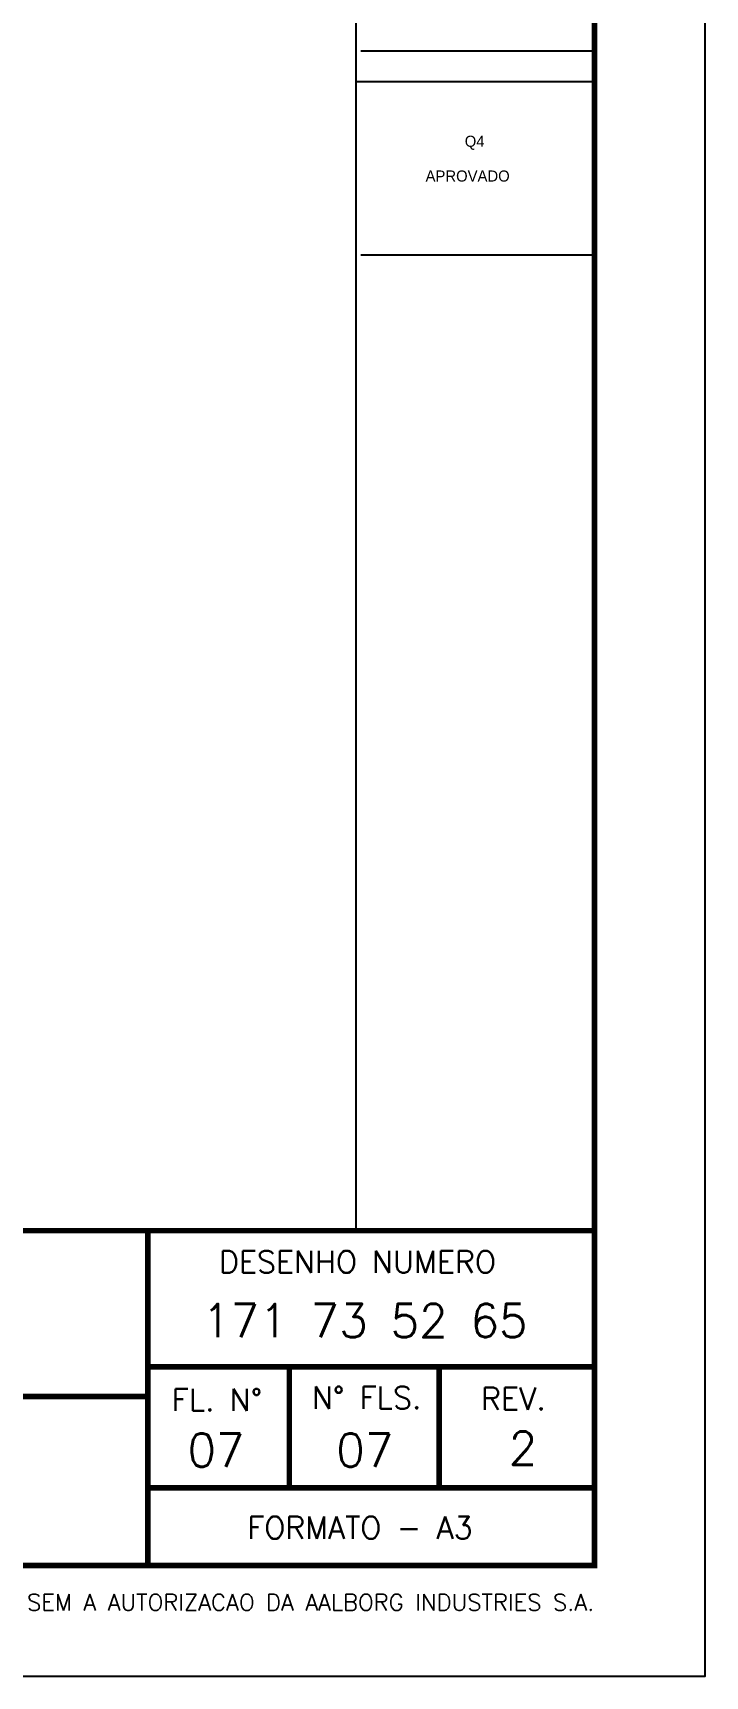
# Model space of a CAD drawing. Header units: feet. Extents: x -46890 to -45898, y -3252 to -1955.
# Drawn here: x -45958.4 to -45897.8, y -2918.5 to -2770.6 of the extents above; entities that cross this region are included whole.
import ezdxf
from ezdxf.enums import TextEntityAlignment as Align

# ---------------------------------------------------------------- set-up
doc = ezdxf.new("R2010")
doc.units = ezdxf.units.FT
doc.header["$MEASUREMENT"] = 0
for name, color, linetype in [('62_FORMATO', 2, 'Continuous'), ('CAMPO', 7, 'Continuous'), ('CONTORNO', 3, 'Continuous'), ('FORMATO', 8, 'Continuous')]:
    doc.layers.add(name, color=color, linetype=linetype)
doc.styles.add('ROMANS', font='romans.shx', dxfattribs={"height": 3})

msp = doc.modelspace()

# ---------------------------------------------------------------- linework, layer by layer
at = {"color": 7, "linetype": 'Continuous'}
for p, q in [((-45929.27, -2632.52), (-45929.27, -2878.41)), ((-45928.82, -2772.19), (-45907.78, -2772.19)), ((-45928.82, -2772.19), (-45907.78, -2772.19)), ((-45929.27, -2774.94), (-45907.78, -2774.94)), ((-45928.82, -2790.55), (-45907.78, -2790.55))]:
    msp.add_line(p, q, dxfattribs=at)
at = {"layer": '62_FORMATO', "color": 7, "linetype": 'Continuous'}
msp.add_lwpolyline([(-46316.34, -2918.51), (-45897.81, -2918.51), (-45897.81, -2622.56), (-46316.34, -2622.56), (-46316.34, -2918.51)], dxfattribs=at)
at = {"layer": '62_FORMATO', "color": 7, "const_width": 0.498}
msp.add_lwpolyline([(-45907.78, -2632.52), (-46291.42, -2632.52), (-46291.42, -2908.55), (-45907.78, -2908.55)], close=True, dxfattribs=at)
at = {"layer": 'FORMATO', "const_width": 0.5}
for points in [[(-45907.81, -2878.41), (-46059.41, -2878.41)], [(-46029.68, -2893.33), (-45948.02, -2893.33)]]:
    msp.add_lwpolyline(points, dxfattribs=at)
at = {"layer": 'FORMATO'}
for points in [[(-45948.02, -2878.41, 0.5, 0.5, 0), (-45948.02, -2908.51, 0.5, 0.5, 0)], [(-45907.81, -2890.67, 0.5, 0.5, 0), (-45948.02, -2890.67, 0.5, 0.5, 0)], [(-45935.27, -2890.67, 0.5, 0.5, 0), (-45935.27, -2901.57, 0.5, 0.5, 0)], [(-45921.77, -2901.57, 0.5, 0.5, 0), (-45921.77, -2890.67, 0.5, 0.5, 0)], [(-45907.81, -2901.57, 0.5, 0.5, 0), (-45948.02, -2901.57, 0.5, 0.5, 0)]]:
    msp.add_lwpolyline(points, format="xyseb", dxfattribs=at)

# ---------------------------------------------------------------- texts
at = {"layer": 'CAMPO', "color": 7, "ltscale": 2}
for s, p in [('Q4', (-45919.47, -2780.83)), ('APROVADO', (-45923, -2783.96))]:
    msp.add_text(s, height=1, dxfattribs=at).set_placement(p)
at = {"layer": 'CONTORNO', "linetype": 'Continuous', "style": 'ROMANS'}
msp.add_text('171 73 52 65', height=3, dxfattribs=at).set_placement((-45928.47, -2888.01), align=Align.CENTER)
at = {"layer": 'CONTORNO', "style": 'ROMANS'}
for s, p in [('07', (-45941.88, -2899.66)), ('07', (-45928.48, -2899.66)), ('2', (-45914.23, -2899.49))]:
    msp.add_text(s, height=3, dxfattribs=at).set_placement(p, align=Align.CENTER)
at = {"layer": 'FORMATO', "style": 'ROMANS'}
for s, p in [('DESENHO NUMERO', (-45929.14, -2882.22)), ('FL. N%%D', (-45941.79, -2894.64)), ('N%%D FLS.', (-45928.3, -2894.44)), ('REV.', (-45915.08, -2894.54)), ('FORMATO - A3', (-45928.91, -2906.15))]:
    msp.add_text(s, height=2, dxfattribs=at).set_placement(p, align=Align.CENTER)
msp.add_text('ESTE DESENHO NAO PODE SER COPIADO, MODIFICADO OU UTILIZADO POR TERCEIROS SEM A AUTORIZACAO DA AALBORG INDUSTRIES S.A.', height=1.5, dxfattribs=at).set_placement((-45907.8, -2912.62), align=Align.RIGHT)

doc.saveas('drawing.dxf')
